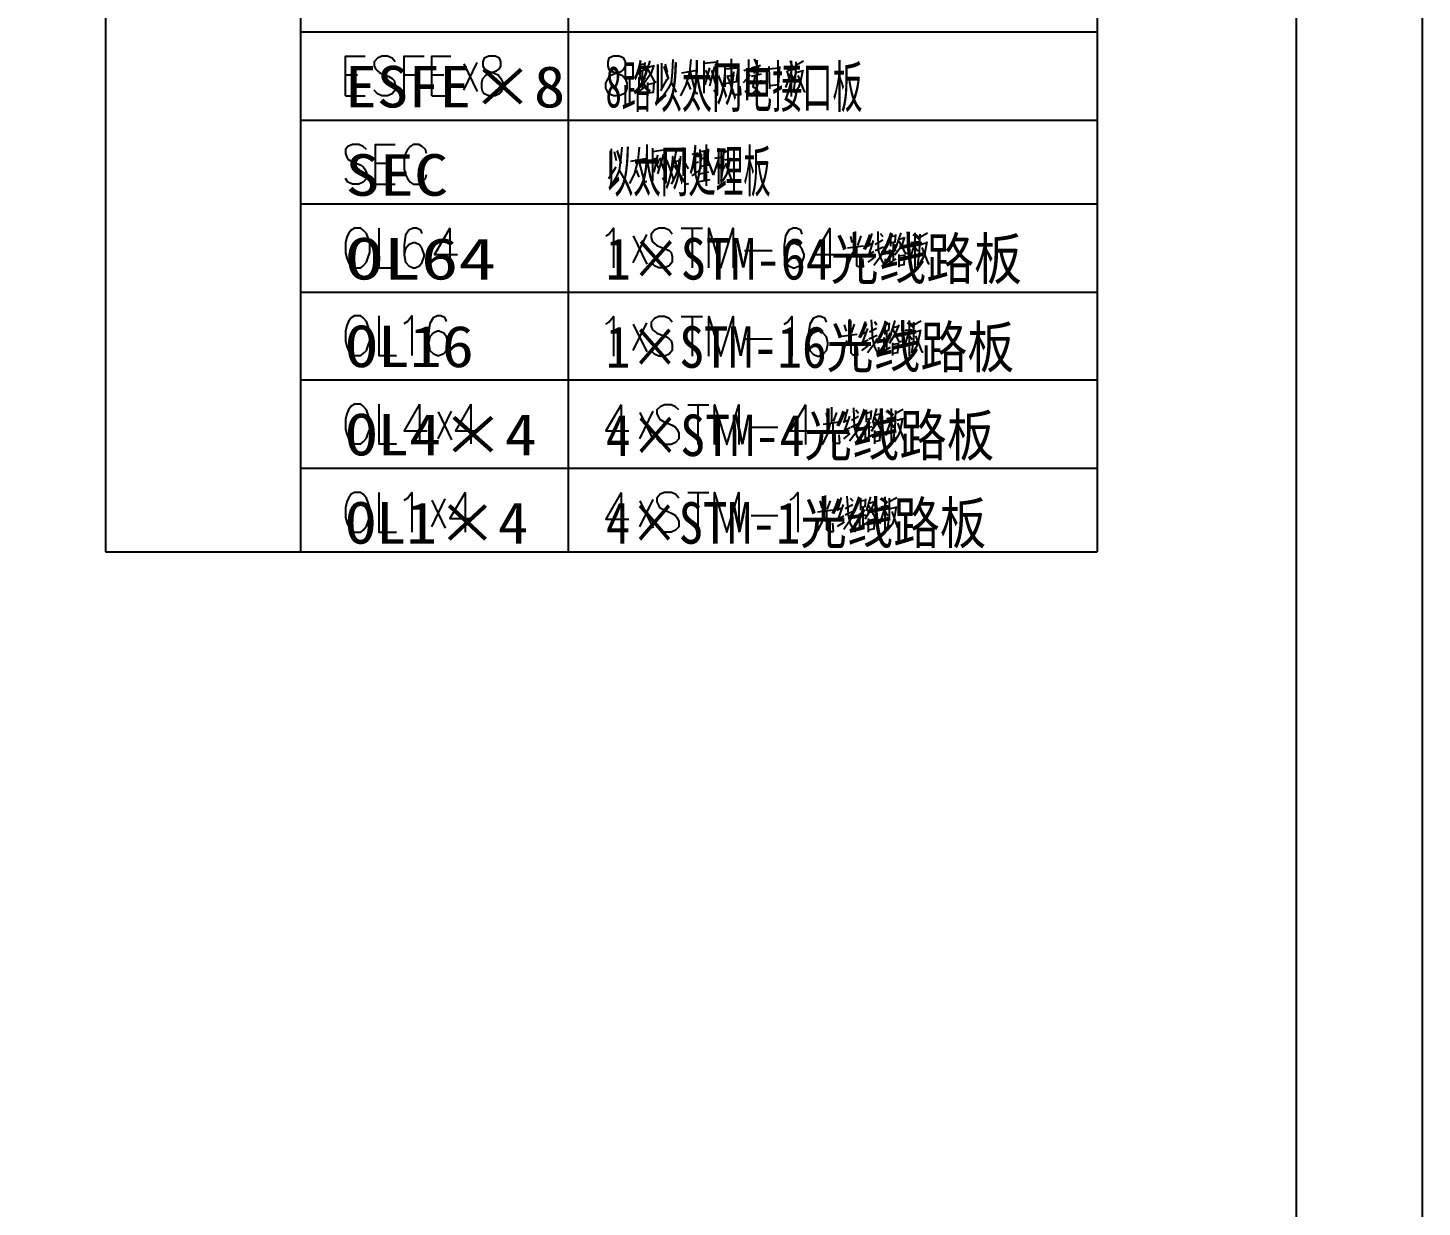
# Model space of a CAD drawing. Header units: metres. Extents: x 17 to 1264, y 17 to 859.
# Drawn here: x 893.6 to 1207.4, y 322.2 to 587.7 of the extents above; entities that cross this region are included whole.
import ezdxf

# ---------------------------------------------------------------- set-up
doc = ezdxf.new("R2010")
doc.units = ezdxf.units.M
for name, color, linetype in [('LINES', 7, 'Continuous'), ('POLYLINES', 4, 'Continuous'), ('RECTS', 7, 'Continuous'), ('TEXTS', 3, 'Continuous')]:
    doc.layers.add(name, color=color, linetype=linetype)

msp = doc.modelspace()

# ---------------------------------------------------------------- linework, layer by layer
at = {"layer": 'LINES'}
for p, q in [((1179.138, 45.216), (1179.138, 830.448)), ((1179.138, 45.216), (1179.138, 830.448)), ((911.082, 785.232), (911.082, 469.728)), ((955.002, 785.232), (955.002, 469.728)), ((1134.282, 785.232), (1134.282, 469.728)), ((955.002, 606.672), (955.002, 586.8)), ((1015.194, 606.672), (1015.194, 586.8)), ((955.002, 586.8), (1021.242, 586.8)), ((955.002, 586.8), (955.002, 548.064)), ((1015.194, 586.8), (1015.194, 566.928)), ((1021.242, 586.8), (1134.282, 586.8)), ((1042.842, 580.608), (1042.554, 577.728)), ((1057.098, 580.752), (1057.674, 579.312)), ((991.722, 573.696), (994.746, 579.888)), ((991.722, 579.6), (994.746, 573.408)), ((1031.322, 580.032), (1031.322, 577.296)), ((1031.322, 579.456), (1032.33, 579.6)), ((1032.474, 578.16), (1031.322, 577.872)), ((1031.898, 578.016), (1031.898, 573.984)), ((1032.474, 579.888), (1032.33, 578.16)), ((1033.626, 580.32), (1032.618, 577.152)), ((1033.194, 578.88), (1034.346, 579.168)), ((1034.49, 579.312), (1033.77, 577.152)), ((1036.218, 579.744), (1036.218, 573.84)), ((1037.082, 579.6), (1037.514, 577.728)), ((1040.826, 577.584), (1044.282, 578.16)), ((1042.698, 577.872), (1043.85, 572.976)), ((1045.722, 580.32), (1045.722, 572.976)), ((1045.722, 579.744), (1048.746, 580.032)), ((1047.018, 578.736), (1046.01, 574.848)), ((1046.154, 578.16), (1047.162, 575.856)), ((1048.17, 579.024), (1047.018, 574.56)), ((1047.45, 578.16), (1048.314, 575.28)), ((1050.474, 579.312), (1050.474, 574.416)), ((1050.474, 578.448), (1053.354, 578.736)), ((1053.498, 579.024), (1053.066, 575.568)), ((1056.234, 578.448), (1054.794, 578.016)), ((1056.522, 578.736), (1058.538, 579.312)), ((1057.242, 577.44), (1056.954, 578.448)), ((1057.962, 579.168), (1057.818, 577.152)), ((1060.41, 579.024), (1060.554, 573.984)), ((1060.41, 578.448), (1062.714, 578.736)), ((1060.41, 578.448), (1062.714, 578.736)), ((1062.57, 574.992), (1062.858, 579.024)), ((1065.45, 577.872), (1064.154, 574.272)), ((1066.17, 578.304), (1064.586, 578.016)), ((1065.45, 580.32), (1065.45, 572.256)), ((1066.458, 579.312), (1068.186, 580.32)), ((1066.746, 577.728), (1067.898, 578.016)), ((965.082, 577.152), (967.818, 577.152)), ((978.33, 577.152), (981.066, 577.152)), ((984.522, 577.152), (987.258, 577.152)), ((1030.89, 573.264), (1032.618, 574.416)), ((1031.178, 573.408), (1031.178, 576.576)), ((1031.898, 576.144), (1032.618, 576.432)), ((1033.77, 577.296), (1032.33, 575.28)), ((1033.05, 575.424), (1033.05, 572.4)), ((1033.05, 574.992), (1034.346, 575.28)), ((1034.49, 575.424), (1034.346, 573.12)), ((1036.074, 573.552), (1037.514, 576.144)), ((1042.842, 573.84), (1042.122, 575.568)), ((1053.21, 575.568), (1050.474, 575.136)), ((1050.906, 576.864), (1052.634, 577.152)), ((1054.65, 575.424), (1056.234, 577.152)), ((1056.09, 575.28), (1058.826, 575.856)), ((1058.682, 577.296), (1056.378, 576.72)), ((1057.242, 576.864), (1056.81, 574.416)), ((1057.53, 573.984), (1056.81, 574.416)), ((1057.962, 575.568), (1057.53, 573.84)), ((1060.554, 574.704), (1062.714, 574.992)), ((1065.45, 577.152), (1066.026, 576.144)), ((965.082, 572.4), (969.546, 572.4)), ((984.522, 572.4), (988.842, 572.4)), ((1034.49, 573.12), (1033.05, 572.976)), ((1043.85, 572.976), (1044.426, 572.976)), ((1057.53, 573.984), (1058.682, 572.688)), ((955.002, 566.928), (1021.242, 566.928)), ((1015.194, 566.928), (1015.194, 548.064)), ((1021.242, 566.928), (1134.282, 566.928)), ((1024.698, 560.016), (1024.698, 554.112)), ((1025.562, 559.872), (1025.994, 557.856)), ((1031.178, 560.88), (1030.89, 557.856)), ((1034.202, 560.592), (1034.202, 553.248)), ((1034.202, 559.872), (1037.226, 560.304)), ((1035.354, 559.008), (1034.49, 555.12)), ((1036.65, 559.296), (1035.354, 554.832)), ((1041.114, 560.736), (1041.114, 554.4)), ((1043.13, 559.296), (1044.57, 559.584)), ((1043.85, 554.832), (1043.85, 559.44)), ((1044.858, 560.304), (1045.002, 555.984)), ((1045.002, 559.872), (1046.73, 560.16)), ((1045.866, 559.872), (1045.866, 553.392)), ((1046.73, 560.448), (1046.586, 556.848)), ((1049.034, 560.592), (1049.034, 552.528)), ((1050.186, 559.584), (1051.77, 560.448)), ((971.85, 557.28), (974.586, 557.28)), ((1024.41, 553.824), (1025.994, 556.416)), ((1029.306, 557.712), (1032.762, 558.288)), ((1031.178, 554.112), (1030.602, 555.696)), ((1031.034, 558), (1032.33, 553.104)), ((1034.634, 558.432), (1035.498, 556.128)), ((1035.786, 558.432), (1036.794, 555.552)), ((1039.098, 557.568), (1040.25, 557.856)), ((1041.258, 557.712), (1042.266, 555.984)), ((1043.13, 554.4), (1044.858, 555.696)), ((1043.274, 557.136), (1044.57, 557.568)), ((1045.002, 556.56), (1046.874, 556.848)), ((1045.29, 558.288), (1046.442, 558.576)), ((1049.034, 558.144), (1047.882, 554.544)), ((1049.898, 558.576), (1048.17, 558.288)), ((1049.034, 557.28), (1049.754, 556.272)), ((1050.474, 558), (1051.626, 558.288)), ((971.85, 552.528), (976.314, 552.528)), ((1032.33, 553.104), (1032.906, 553.104)), ((1039.386, 554.4), (1038.378, 552.528)), ((1044.714, 553.104), (1047.162, 553.536)), ((1044.858, 554.832), (1046.874, 555.264)), ((955.002, 548.064), (1021.242, 548.064)), ((955.002, 548.064), (1021.242, 548.064)), ((955.002, 548.064), (1021.242, 548.064)), ((955.002, 548.064), (1021.242, 548.064)), ((955.002, 548.064), (955.002, 548.064)), ((955.002, 548.064), (1021.242, 548.064)), ((955.002, 548.064), (955.002, 469.728)), ((1015.194, 548.064), (1015.194, 548.064)), ((1015.194, 548.064), (1015.194, 528.192)), ((1021.242, 548.064), (1134.282, 548.064)), ((1021.242, 548.064), (1134.282, 548.064)), ((1021.242, 548.064), (1134.282, 548.064)), ((1021.242, 548.064), (1134.282, 548.064)), ((1021.242, 548.064), (1134.282, 548.064)), ((988.554, 542.592), (988.554, 533.664)), ((1029.882, 534.816), (1032.906, 541.152)), ((1029.882, 540.864), (1032.906, 534.528)), ((1040.682, 542.592), (1045.434, 542.592)), ((1043.13, 542.592), (1043.13, 533.664)), ((1074.09, 542.592), (1074.09, 533.664)), ((1079.13, 539.28), (1078.842, 540.72)), ((1079.85, 541.872), (1079.85, 538.416)), ((1080.426, 538.704), (1081.146, 540.864)), ((1083.594, 541.44), (1082.73, 538.704)), ((1083.882, 539.856), (1082.874, 536.688)), ((1084.314, 538.992), (1086.042, 540)), ((1085.466, 541.44), (1086.042, 540.72)), ((1087.77, 541.44), (1087.77, 538.56)), ((1087.77, 540.72), (1088.778, 540.864)), ((1088.922, 541.152), (1088.778, 539.424)), ((1090.074, 541.584), (1089.066, 538.56)), ((1089.642, 540.144), (1090.794, 540.432)), ((1090.938, 540.576), (1090.218, 538.56)), ((1093.242, 541.584), (1093.242, 533.52)), ((1094.394, 540.576), (1096.122, 541.584)), ((1054.938, 537.552), (1061.13, 537.552)), ((1081.722, 538.56), (1078.122, 538.128)), ((1078.122, 534.024), (1079.346, 537.192)), ((1082.586, 538.56), (1083.594, 539.136)), ((1084.026, 537.264), (1082.73, 536.688)), ((1084.314, 537.552), (1086.186, 538.416)), ((1087.626, 534.816), (1087.626, 537.84)), ((1088.922, 539.424), (1087.77, 539.28)), ((1088.346, 539.28), (1088.346, 535.248)), ((1088.346, 537.408), (1089.066, 537.696)), ((1090.218, 538.56), (1088.778, 536.544)), ((1089.642, 536.688), (1089.642, 533.808)), ((1090.938, 536.688), (1090.794, 534.384)), ((1093.242, 539.28), (1092.09, 535.68)), ((1094.106, 539.568), (1092.378, 539.28)), ((1093.242, 538.416), (1093.962, 537.408)), ((1094.682, 538.992), (1095.834, 539.28)), ((1081.722, 533.808), (1081.578, 535.68)), ((1082.73, 534.96), (1084.17, 535.968)), ((1087.338, 534.528), (1089.066, 535.68)), ((1089.642, 536.4), (1090.794, 536.544)), ((1090.938, 534.384), (1089.642, 534.24)), ((955.002, 528.192), (1021.242, 528.192)), ((955.002, 528.192), (1021.242, 528.192)), ((1015.194, 528.192), (1015.194, 508.464)), ((1021.242, 528.192), (1134.282, 528.192)), ((1021.242, 528.192), (1134.282, 528.192)), ((1029.882, 515.088), (1032.906, 521.28)), ((1029.882, 520.992), (1032.906, 514.8)), ((1040.682, 522.72), (1045.434, 522.72)), ((1043.13, 522.72), (1043.13, 513.792)), ((1078.554, 522.144), (1078.554, 518.544)), ((1078.986, 518.976), (1079.706, 520.992)), ((1082.154, 521.568), (1081.29, 518.832)), ((1084.17, 521.568), (1084.602, 520.848)), ((1086.474, 521.568), (1086.474, 518.688)), ((1086.474, 520.848), (1087.482, 521.136)), ((1087.482, 521.28), (1087.338, 519.552)), ((1088.778, 521.856), (1087.77, 518.688)), ((1091.946, 521.856), (1091.946, 513.792)), ((1092.954, 520.848), (1094.682, 521.712)), ((1080.282, 518.688), (1076.826, 518.256)), ((1077.834, 519.408), (1077.402, 520.848)), ((1081.146, 518.688), (1082.298, 519.264)), ((1082.586, 519.984), (1081.434, 516.816)), ((1082.874, 517.68), (1084.746, 518.544)), ((1083.018, 519.264), (1084.602, 520.128)), ((1086.33, 514.944), (1086.33, 517.968)), ((1087.482, 519.552), (1086.474, 519.408)), ((1086.906, 519.552), (1086.906, 515.376)), ((1086.906, 517.68), (1087.77, 517.824)), ((1088.778, 518.688), (1087.482, 516.672)), ((1088.346, 520.272), (1089.498, 520.56)), ((1089.642, 520.848), (1088.778, 518.688)), ((1091.946, 519.408), (1090.794, 515.808)), ((1092.666, 519.696), (1091.082, 519.552)), ((1091.946, 518.544), (1092.666, 517.536)), ((1093.242, 519.264), (1094.538, 519.552)), ((1054.938, 517.68), (1061.13, 517.68)), ((1076.826, 514.152), (1078.05, 517.32)), ((1080.426, 513.936), (1080.282, 515.808)), ((1082.73, 517.392), (1081.29, 516.816)), ((1081.29, 515.088), (1082.73, 516.096)), ((1086.042, 514.8), (1087.77, 515.808)), ((1088.202, 516.816), (1088.202, 513.936)), ((1088.202, 516.528), (1089.498, 516.672)), ((1089.498, 516.816), (1089.354, 514.512)), ((1089.498, 514.512), (1088.202, 514.368)), ((955.002, 508.464), (1021.242, 508.464)), ((1015.194, 508.464), (1015.194, 488.592)), ((1021.242, 508.464), (1134.282, 508.464)), ((981.786, 502.992), (981.786, 494.064)), ((993.306, 502.992), (993.306, 494.064)), ((1027.146, 502.848), (1027.146, 493.92)), ((1042.122, 502.848), (1046.874, 502.848)), ((1044.426, 502.848), (1044.426, 493.92)), ((1068.618, 502.848), (1068.618, 493.92)), ((1074.522, 502.272), (1074.522, 498.672)), ((985.962, 495.216), (988.986, 501.408)), ((985.962, 501.264), (988.986, 494.928)), ((1031.322, 495.216), (1034.346, 501.408)), ((1031.322, 501.12), (1034.346, 494.928)), ((1073.658, 499.536), (1073.37, 500.976)), ((1074.954, 499.104), (1075.674, 501.12)), ((1077.114, 498.96), (1078.122, 499.392)), ((1078.122, 501.84), (1077.258, 498.96)), ((1078.554, 500.256), (1077.402, 497.088)), ((1078.986, 499.392), (1080.57, 500.256)), ((1079.994, 501.696), (1080.57, 500.976)), ((1082.298, 501.696), (1082.298, 498.96)), ((1082.298, 500.976), (1083.45, 501.264)), ((1083.45, 499.68), (1082.298, 499.536)), ((1082.874, 499.68), (1082.874, 495.504)), ((1083.45, 501.552), (1083.306, 499.68)), ((1084.602, 501.984), (1083.738, 498.816)), ((1084.17, 500.544), (1085.466, 500.832)), ((1085.61, 500.976), (1084.746, 498.816)), ((1087.914, 499.536), (1086.618, 495.936)), ((1088.634, 499.968), (1086.906, 499.68)), ((1087.914, 501.984), (1087.914, 493.92)), ((1088.922, 500.976), (1090.65, 501.84)), ((1089.21, 499.392), (1090.362, 499.68)), ((1056.378, 497.808), (1062.426, 497.808)), ((1076.25, 498.96), (1072.65, 498.384)), ((1076.394, 494.208), (1076.25, 496.08)), ((1078.698, 497.664), (1077.258, 496.944)), ((1077.258, 495.216), (1078.698, 496.368)), ((1078.842, 497.808), (1080.714, 498.672)), ((1081.866, 494.928), (1083.738, 496.08)), ((1082.154, 495.072), (1082.154, 498.096)), ((1082.874, 497.808), (1083.738, 497.952)), ((1084.746, 498.96), (1083.45, 496.8)), ((1084.17, 497.088), (1084.17, 494.064)), ((1084.17, 496.656), (1085.466, 496.8)), ((1085.466, 497.088), (1085.322, 494.784)), ((1087.914, 498.672), (1088.49, 497.664)), ((1085.466, 494.784), (1084.17, 494.496)), ((955.002, 488.592), (1021.242, 488.592)), ((1015.194, 488.592), (1015.194, 469.728)), ((1021.242, 488.592), (1134.282, 488.592)), ((984.522, 475.344), (987.546, 481.68)), ((984.522, 481.392), (987.546, 475.056)), ((992.01, 483.12), (992.01, 474.192)), ((1027.146, 483.12), (1027.146, 474.192)), ((1031.322, 475.344), (1034.346, 481.536)), ((1031.322, 481.248), (1034.346, 475.056)), ((1042.122, 483.12), (1046.874, 483.12)), ((1044.426, 483.12), (1044.426, 474.192)), ((1072.362, 479.664), (1071.93, 481.248)), ((1073.082, 482.4), (1073.082, 478.944)), ((1073.514, 479.232), (1074.234, 481.248)), ((1076.682, 481.968), (1075.818, 479.088)), ((1077.114, 480.384), (1075.962, 477.216)), ((1077.546, 479.52), (1079.274, 480.384)), ((1078.698, 481.824), (1079.274, 481.248)), ((1081.002, 481.824), (1081.002, 479.088)), ((1081.002, 481.248), (1082.01, 481.392)), ((1082.154, 481.68), (1082.01, 479.952)), ((1083.306, 482.112), (1082.298, 478.944)), ((1082.874, 480.672), (1084.026, 480.96)), ((1084.17, 481.104), (1083.306, 478.944)), ((1086.474, 482.112), (1086.474, 474.048)), ((1087.482, 481.104), (1089.21, 481.968)), ((1056.378, 477.936), (1062.426, 477.936)), ((1074.954, 479.088), (1071.354, 478.656)), ((1075.674, 479.088), (1076.826, 479.664)), ((1077.258, 477.792), (1075.818, 477.072)), ((1077.546, 478.08), (1079.418, 478.944)), ((1080.858, 475.2), (1080.858, 478.368)), ((1082.154, 479.952), (1081.002, 479.664)), ((1081.578, 479.808), (1081.578, 475.776)), ((1081.578, 477.936), (1082.298, 478.08)), ((1083.306, 479.088), (1082.01, 477.072)), ((1082.73, 477.216), (1082.73, 474.192)), ((1082.73, 476.784), (1084.026, 477.072)), ((1084.17, 477.216), (1084.026, 474.912)), ((1086.474, 479.664), (1085.322, 476.064)), ((1087.194, 480.096), (1085.61, 479.808)), ((1086.474, 478.944), (1087.194, 477.792)), ((1087.77, 479.52), (1089.066, 479.808)), ((1074.954, 474.336), (1074.81, 476.208)), ((1075.818, 475.488), (1077.402, 476.496)), ((1080.57, 475.056), (1082.298, 476.208)), ((1084.17, 474.912), (1082.73, 474.624)), ((911.082, 469.728), (932.538, 469.728)), ((932.538, 469.728), (1021.242, 469.728)), ((932.538, 469.728), (1021.242, 469.728)), ((932.538, 469.728), (1021.242, 469.728)), ((932.538, 469.728), (1021.242, 469.728)), ((932.538, 469.728), (1021.242, 469.728)), ((1015.194, 469.728), (1015.194, 469.728)), ((1021.242, 469.728), (1134.282, 469.728)), ((1021.242, 469.728), (1134.282, 469.728)), ((1021.242, 469.728), (1134.282, 469.728))]:
    msp.add_line(p, q, dxfattribs=at)
at = {"layer": 'POLYLINES'}
for points in [[(965.082, 572.4), (965.082, 581.328), (969.546, 581.328)], [(976.314, 580.032), (975.594, 580.896), (974.586, 581.328), (973.29, 581.328), (972.282, 580.896), (971.562, 580.032), (971.562, 579.168), (971.85, 578.448), (972.282, 578.016), (972.858, 577.584), (974.874, 576.72), (975.594, 576.288), (976.026, 575.856), (976.314, 574.992), (976.314, 573.696), (975.594, 572.832), (974.586, 572.4), (973.29, 572.4), (972.282, 572.832), (971.562, 573.696)], [(978.33, 572.4), (978.33, 581.328), (982.794, 581.328)], [(984.522, 572.4), (984.522, 581.328), (988.842, 581.328)], [(997.338, 581.328), (996.33, 580.896), (996.042, 580.032), (996.042, 579.168), (996.33, 578.448), (997.05, 578.016), (998.346, 577.584), (999.498, 577.152), (1000.074, 576.288), (1000.506, 575.424), (1000.506, 574.128), (1000.074, 573.264), (999.786, 572.832), (998.778, 572.4), (997.338, 572.4), (996.33, 572.832), (996.042, 573.264), (995.754, 574.128), (995.754, 575.424), (996.042, 576.288), (996.762, 577.152), (997.77, 577.584), (999.066, 578.016), (999.786, 578.448), (1000.074, 579.168), (1000.074, 580.032), (999.786, 580.896), (998.778, 581.328), (997.338, 581.328)], [(1025.418, 581.328), (1024.41, 580.896), (1024.122, 580.032), (1024.122, 579.168), (1024.41, 578.304), (1025.13, 577.872), (1026.426, 577.44), (1027.434, 577.008), (1028.154, 576.144), (1028.442, 575.28), (1028.442, 574.128), (1028.154, 573.264), (1027.722, 572.832), (1026.714, 572.4), (1025.418, 572.4), (1024.41, 572.832), (1024.122, 573.264), (1023.69, 574.128), (1023.69, 575.28), (1024.122, 576.144), (1024.698, 577.008), (1025.706, 577.44), (1027.146, 577.872), (1027.722, 578.304), (1028.154, 579.168), (1028.154, 580.032), (1027.722, 580.896), (1026.714, 581.328), (1025.418, 581.328)], [(1038.81, 580.608), (1038.666, 577.728), (1038.378, 575.424), (1039.53, 573.264)], [(1051.914, 580.752), (1051.914, 573.552), (1051.914, 573.264), (1052.058, 572.976), (1052.49, 572.688), (1054.074, 572.688), (1053.93, 574.56)], [(1055.802, 580.608), (1055.802, 572.4), (1055.082, 573.552)], [(1033.05, 578.448), (1034.634, 575.568), (1035.066, 575.568)], [(1042.554, 577.728), (1041.69, 574.848), (1040.538, 572.4)], [(1048.746, 580.464), (1048.746, 572.544), (1048.026, 573.696)], [(1066.458, 580.032), (1066.314, 576), (1065.882, 573.12)], [(1068.042, 578.16), (1067.466, 575.424), (1067.034, 574.272), (1066.17, 572.976)], [(1038.378, 575.424), (1037.802, 574.128), (1036.794, 572.688)], [(1066.89, 577.008), (1068.33, 573.408), (1068.618, 573.408)], [(1056.09, 572.4), (1057.098, 573.264), (1057.53, 573.84)], [(969.834, 560.304), (969.114, 561.024), (968.106, 561.456), (966.666, 561.456), (965.658, 561.024), (965.082, 560.304), (965.082, 559.44), (965.37, 558.576), (965.658, 558.144), (966.378, 557.712), (968.394, 556.848), (969.114, 556.416), (969.402, 555.984), (969.834, 555.12), (969.834, 553.824), (969.114, 552.96), (968.106, 552.528), (966.666, 552.528), (965.658, 552.96), (965.082, 553.824)], [(971.85, 552.528), (971.85, 561.456), (976.314, 561.456)], [(983.37, 559.44), (983.082, 560.304), (982.362, 561.024), (981.642, 561.456), (980.346, 561.456), (979.626, 561.024), (979.05, 560.304), (978.618, 559.44), (978.33, 558.144), (978.33, 555.984), (978.618, 554.688), (979.05, 553.824), (979.626, 552.96), (980.346, 552.528), (981.642, 552.528), (982.362, 552.96), (983.082, 553.824), (983.37, 554.688)], [(1027.29, 560.88), (1027.002, 557.856), (1026.714, 555.696), (1028.01, 553.392)], [(1037.226, 560.592), (1037.226, 552.816), (1036.506, 553.968)], [(1039.53, 560.16), (1039.098, 557.712), (1038.378, 555.264)], [(1050.186, 560.16), (1050.042, 556.128), (1049.61, 553.248)], [(1026.714, 555.696), (1026.138, 554.4), (1025.274, 552.816)], [(1030.89, 557.856), (1030.17, 554.976), (1029.018, 552.672)], [(1039.098, 556.704), (1041.69, 552.528), (1042.41, 552.672)], [(1040.25, 558.288), (1039.962, 556.128), (1039.386, 554.4)], [(1051.626, 558.432), (1051.194, 555.696), (1050.762, 554.544), (1049.898, 553.104)], [(1050.618, 557.28), (1051.914, 553.536), (1052.346, 553.536)], [(967.098, 542.592), (966.378, 542.16), (965.802, 541.44), (965.37, 540.576), (965.082, 539.28), (965.082, 537.12), (965.37, 535.824), (965.802, 534.96), (966.378, 534.096), (967.098, 533.664), (968.538, 533.664), (969.114, 534.096), (969.834, 534.96), (970.122, 535.824), (970.554, 537.12), (970.554, 539.28), (970.122, 540.576), (969.834, 541.44), (969.114, 542.16), (968.538, 542.592), (967.098, 542.592)], [(972.57, 542.592), (972.57, 533.664), (976.602, 533.664)], [(982.362, 541.44), (982.074, 542.16), (981.066, 542.592), (980.346, 542.592), (979.338, 542.16), (978.618, 541.008), (978.33, 538.848), (978.33, 536.688), (978.618, 534.96), (979.338, 534.096), (980.346, 533.664), (980.778, 533.664), (981.786, 534.096), (982.362, 534.96), (982.794, 536.256), (982.794, 536.688), (982.362, 537.984), (981.786, 538.848), (980.778, 539.28), (980.346, 539.28), (979.338, 538.848), (978.618, 537.984), (978.33, 536.688)], [(988.554, 542.592), (985.098, 536.688), (990.282, 536.688)], [(1023.69, 540.864), (1024.41, 541.296), (1025.418, 542.592), (1025.418, 533.664)], [(1038.666, 541.296), (1037.946, 542.16), (1036.938, 542.592), (1035.642, 542.592), (1034.634, 542.16), (1033.914, 541.296), (1033.914, 540.432), (1034.202, 539.568), (1034.634, 539.136), (1035.21, 538.704), (1037.37, 537.84), (1037.946, 537.552), (1038.378, 537.12), (1038.666, 536.256), (1038.666, 534.96), (1037.946, 534.096), (1036.938, 533.664), (1035.642, 533.664), (1034.634, 534.096), (1033.914, 534.96)], [(1046.874, 533.664), (1046.874, 542.592), (1049.61, 533.664), (1052.346, 542.592), (1052.346, 533.664)], [(1067.898, 541.296), (1067.61, 542.16), (1066.602, 542.592), (1065.882, 542.592), (1064.874, 542.16), (1064.154, 540.864), (1063.866, 538.704), (1063.866, 536.688), (1064.154, 534.96), (1064.874, 534.096), (1065.882, 533.664), (1066.17, 533.664), (1067.322, 534.096), (1067.898, 534.96), (1068.33, 536.256), (1068.33, 536.688), (1067.898, 537.84), (1067.322, 538.704), (1066.17, 539.136), (1065.882, 539.136), (1064.874, 538.704), (1064.154, 537.84), (1063.866, 536.688)], [(1074.09, 542.592), (1070.634, 536.688), (1075.818, 536.688)], [(1084.89, 541.872), (1085.034, 537.552), (1085.61, 535.68)], [(1094.394, 541.296), (1094.25, 537.264), (1093.818, 534.384)], [(1080.138, 538.56), (1080.138, 534.24), (1080.57, 533.952), (1081.722, 533.952)], [(1086.042, 537.552), (1085.466, 536.112), (1084.026, 534.24)], [(1089.642, 539.712), (1091.082, 536.976), (1091.514, 536.976)], [(1095.978, 539.568), (1095.402, 536.688), (1094.97, 535.68), (1094.106, 534.24)], [(1094.826, 538.272), (1096.266, 534.672), (1096.554, 534.672)], [(1085.61, 535.68), (1086.618, 533.808), (1086.618, 535.68)], [(967.098, 522.864), (966.378, 522.432), (965.802, 521.568), (965.37, 520.704), (965.082, 519.408), (965.082, 517.248), (965.37, 515.952), (965.802, 515.088), (966.378, 514.368), (967.098, 513.936), (968.538, 513.936), (969.114, 514.368), (969.834, 515.088), (970.122, 515.952), (970.554, 517.248), (970.554, 519.408), (970.122, 520.704), (969.834, 521.568), (969.114, 522.432), (968.538, 522.864), (967.098, 522.864)], [(972.57, 522.864), (972.57, 513.936), (976.602, 513.936)], [(978.33, 521.136), (979.05, 521.568), (980.058, 522.864), (980.058, 513.936)], [(987.834, 521.568), (987.546, 522.432), (986.538, 522.864), (985.818, 522.864), (984.81, 522.432), (984.09, 521.136), (983.802, 518.976), (983.802, 516.816), (984.09, 515.088), (984.81, 514.368), (985.818, 513.936), (986.106, 513.936), (987.258, 514.368), (987.834, 515.088), (988.266, 516.384), (988.266, 516.816), (987.834, 518.112), (987.258, 518.976), (986.106, 519.408), (985.818, 519.408), (984.81, 518.976), (984.09, 518.112), (983.802, 516.816)], [(1023.69, 520.992), (1024.41, 521.424), (1025.418, 522.72), (1025.418, 513.792)], [(1038.666, 521.424), (1037.946, 522.288), (1036.938, 522.72), (1035.642, 522.72), (1034.634, 522.288), (1033.914, 521.424), (1033.914, 520.56), (1034.202, 519.696), (1034.634, 519.408), (1035.21, 518.976), (1037.37, 518.112), (1037.946, 517.68), (1038.378, 517.248), (1038.666, 516.384), (1038.666, 515.088), (1037.946, 514.224), (1036.938, 513.792), (1035.642, 513.792), (1034.634, 514.224), (1033.914, 515.088)], [(1046.874, 513.792), (1046.874, 522.72), (1049.61, 513.792), (1052.346, 522.72), (1052.346, 513.792)], [(1063.866, 520.992), (1064.586, 521.424), (1065.594, 522.72), (1065.594, 513.792)], [(1073.37, 521.424), (1073.082, 522.288), (1072.074, 522.72), (1071.354, 522.72), (1070.346, 522.288), (1069.626, 520.992), (1069.338, 518.976), (1069.338, 516.816), (1069.626, 515.088), (1070.346, 514.224), (1071.354, 513.792), (1071.642, 513.792), (1072.65, 514.224), (1073.37, 515.088), (1073.658, 516.384), (1073.658, 516.816), (1073.37, 518.112), (1072.65, 518.976), (1071.642, 519.408), (1071.354, 519.408), (1070.346, 518.976), (1069.626, 518.112), (1069.338, 516.816)], [(1083.45, 522), (1083.738, 517.68), (1084.17, 515.808)], [(1092.954, 521.424), (1092.954, 517.392), (1092.522, 514.512)], [(1078.842, 518.688), (1078.842, 514.512), (1079.274, 514.08), (1080.426, 514.08)], [(1088.202, 519.84), (1089.642, 517.104), (1090.218, 517.104)], [(1094.538, 519.696), (1093.962, 516.816), (1093.53, 515.808), (1092.666, 514.368)], [(1093.386, 518.4), (1094.826, 514.8), (1095.114, 514.8)], [(1084.746, 517.68), (1084.026, 516.384), (1082.586, 514.512)], [(1084.17, 515.808), (1085.178, 513.936), (1085.178, 515.808)], [(967.098, 502.992), (966.378, 502.56), (965.802, 501.696), (965.37, 500.832), (965.082, 499.536), (965.082, 497.376), (965.37, 496.224), (965.802, 495.36), (966.378, 494.496), (967.098, 494.064), (968.538, 494.064), (969.114, 494.496), (969.834, 495.36), (970.122, 496.224), (970.554, 497.376), (970.554, 499.536), (970.122, 500.832), (969.834, 501.696), (969.114, 502.56), (968.538, 502.992), (967.098, 502.992)], [(972.57, 502.992), (972.57, 494.064), (976.602, 494.064)], [(981.786, 502.992), (978.33, 496.944), (983.514, 496.944)], [(993.306, 502.992), (989.85, 496.944), (995.034, 496.944)], [(1027.146, 502.848), (1023.69, 496.944), (1028.874, 496.944)], [(1040.106, 501.696), (1039.386, 502.416), (1038.378, 502.848), (1036.938, 502.848), (1035.93, 502.416), (1035.21, 501.696), (1035.21, 500.832), (1035.642, 499.968), (1035.93, 499.536), (1036.65, 499.104), (1038.666, 498.24), (1039.386, 497.808), (1039.674, 497.376), (1040.106, 496.512), (1040.106, 495.216), (1039.386, 494.352), (1038.378, 493.92), (1036.938, 493.92), (1035.93, 494.352), (1035.21, 495.216)], [(1048.17, 493.92), (1048.17, 502.848), (1050.906, 493.92), (1053.642, 502.848), (1053.642, 493.92)], [(1068.618, 502.848), (1065.162, 496.944), (1070.346, 496.944)], [(1079.418, 502.128), (1079.562, 497.808), (1080.138, 495.936)], [(1084.17, 499.968), (1085.61, 497.232), (1086.042, 497.232)], [(1088.922, 501.552), (1088.778, 497.664), (1088.346, 494.784)], [(1090.506, 499.824), (1089.93, 497.088), (1089.498, 495.936), (1088.634, 494.496)], [(1072.362, 493.92), (1072.938, 494.784), (1073.658, 496.368), (1074.234, 498.672)], [(1074.81, 498.816), (1074.81, 494.64), (1075.098, 494.208), (1076.394, 494.208)], [(1080.714, 497.808), (1079.994, 496.512), (1078.554, 494.64)], [(1080.138, 495.936), (1081.146, 494.208), (1081.146, 496.08)], [(1089.354, 498.672), (1090.794, 494.928), (1091.082, 494.928)], [(967.098, 483.12), (966.378, 482.688), (965.802, 481.824), (965.37, 480.96), (965.082, 479.664), (965.082, 477.648), (965.37, 476.352), (965.802, 475.488), (966.378, 474.624), (967.098, 474.192), (968.538, 474.192), (969.114, 474.624), (969.834, 475.488), (970.122, 476.352), (970.554, 477.648), (970.554, 479.664), (970.122, 480.96), (969.834, 481.824), (969.114, 482.688), (968.538, 483.12), (967.098, 483.12)], [(972.57, 483.12), (972.57, 474.192), (976.602, 474.192)], [(978.33, 481.392), (979.05, 481.824), (980.058, 483.12), (980.058, 474.192)], [(992.01, 483.12), (988.554, 477.216), (993.594, 477.216)], [(1027.146, 483.12), (1023.69, 477.072), (1028.874, 477.072)], [(1040.106, 481.824), (1039.386, 482.688), (1038.378, 483.12), (1036.938, 483.12), (1035.93, 482.688), (1035.21, 481.824), (1035.21, 480.96), (1035.642, 480.096), (1035.93, 479.664), (1036.65, 479.232), (1038.666, 478.368), (1039.386, 477.936), (1039.674, 477.504), (1040.106, 476.64), (1040.106, 475.344), (1039.386, 474.624), (1038.378, 474.192), (1036.938, 474.192), (1035.93, 474.624), (1035.21, 475.344)], [(1048.17, 474.192), (1048.17, 483.12), (1050.906, 474.192), (1053.642, 483.12), (1053.642, 474.192)], [(1065.162, 481.392), (1065.882, 481.824), (1066.89, 483.12), (1066.89, 474.192)], [(1077.978, 482.256), (1078.266, 478.08), (1078.698, 476.064)], [(1082.73, 480.24), (1084.314, 477.36), (1084.746, 477.36)], [(1087.482, 481.824), (1087.482, 477.792), (1087.05, 474.912)], [(1071.066, 474.192), (1071.642, 474.912), (1072.362, 476.496), (1072.794, 478.8)], [(1073.37, 478.944), (1073.37, 474.768), (1073.802, 474.336), (1074.954, 474.336)], [(1079.274, 478.08), (1078.554, 476.64), (1077.258, 474.768)], [(1089.066, 479.952), (1088.634, 477.216), (1088.202, 476.064), (1087.194, 474.624)], [(1088.058, 478.8), (1089.354, 475.2), (1089.642, 475.2)], [(1078.698, 476.064), (1079.85, 474.336), (1079.85, 476.208)]]:
    msp.add_lwpolyline(points, dxfattribs=at)
at = {"layer": 'RECTS'}
msp.add_lwpolyline([(16.842, 858.816), (1207.434, 858.816), (1207.434, 16.848), (16.842, 16.848)], dxfattribs=at)

# ---------------------------------------------------------------- texts
at = {"layer": 'TEXTS'}
for s, height, width, p in [('ESFE×8', 9.3555, 1.110987, (965.082, 569.78)), ('8路以太网电接口板', 9.3555, 0.557591, (1023.69, 569.78)), ('SEC', 9.3555, 1.211881, (965.082, 549.908)), ('以太网处理板', 9.3555, 0.509028, (1023.69, 550.769)), ('OL64', 9.3555, 1.333086, (965.082, 531.044)), ('1×STM-64光线路板', 9.35549, 0.884199, (1023.69, 531.044)), ('1×STM-16光线路板', 9.35549, 0.867852, (1023.69, 511.172)), ('OL16', 9.3555, 1.136088, (965.082, 511.316)), ('OL4×4', 9.3555, 1.127031, (965.082, 491.444)), ('4×STM-4光线路板', 9.35549, 0.878157, (1023.69, 491.3)), ('OL1×4', 9.3555, 1.078557, (965.082, 471.572)), ('4×STM-1光线路板', 9.35549, 0.860056, (1023.69, 471.572))]:
    msp.add_text(s, height=height, dxfattribs=dict(at, width=width)).set_placement(p)

doc.saveas('drawing.dxf')
